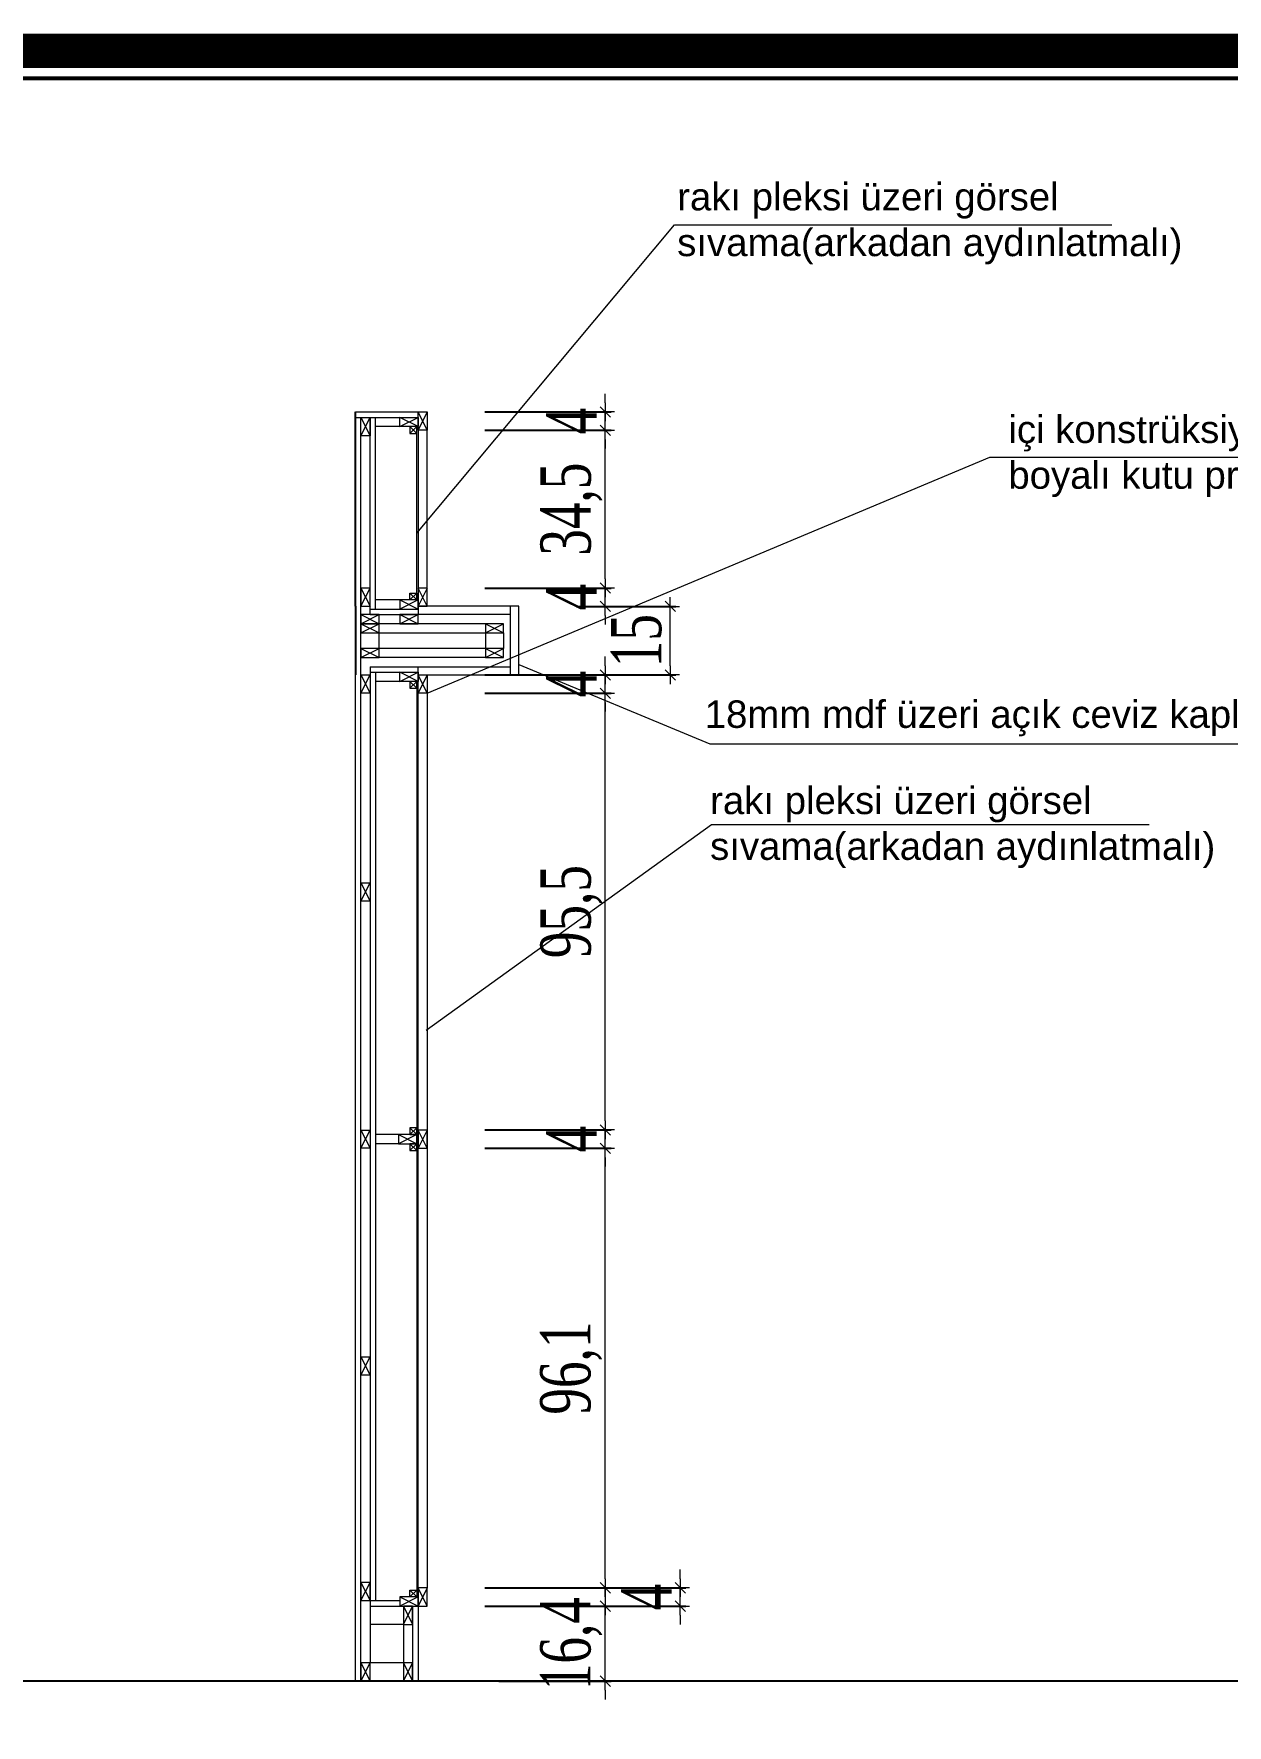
# Model space of a CAD drawing. Header units: millimetres. Extents: x 54215 to 67697, y 23496 to 56611.
# Drawn here: x 57656.5 to 57917.3, y 31045.3 to 31415.1 of the extents above; entities that cross this region are included whole.
import ezdxf

# ---------------------------------------------------------------- set-up
doc = ezdxf.new("R2010")
doc.units = ezdxf.units.MM
doc.layers.add('0 rölöve', color=7, linetype='Continuous', true_color=0xf1380e)
doc.layers.add('no3_ahsap kesit on', color=7, linetype='Continuous', lineweight=20, true_color=0xfca103)
doc.layers.add('no3_alçıpan kesit', color=7, linetype='Continuous', lineweight=20, true_color=0xf5003d)
for name, color, linetype, lineweight in [('no3_cam kesit arka', 141, 'Continuous', 18), ('no3_duvar kaplama', 8, 'Continuous', 0), ('no3_kutu profil gorunus', 8, 'Continuous', 0), ('no3_kutuprofil kesit', 74, 'Continuous', 18), ('no3_lejand', 255, 'Continuous', 13), ('no3_yazı duvar', 152, 'Continuous', 0), ('no3_ölçü detay', 252, 'Continuous', 0)]:
    doc.layers.add(name, color=color, linetype=linetype, lineweight=lineweight)
doc.styles.get("Standard").update_dxf_attribs({"font": 'arial.ttf'})
doc.styles.add('Ölçü50', font='georgia.ttf', dxfattribs={"width": 0.7})
doc.dimstyles.new('olcu10', dxfattribs={"dimtxt": 11, "dimasz": 2, "dimexe": 1.25, "dimexo": 0.625, "dimgap": 0.5, "dimtad": 1, "dimdec": 1, "dimzin": 9, "dimtxsty": 'Ölçü50', "dimblk": 'CENTIK', "dimcen": 2, "dimclrd": 250, "dimclre": 250, "dimclrt": 44, "dimazin": 2, "dimtfac": 1, "dimtdec": 1, "dimtix": 1, "dimtmove": 0, "dimatfit": 3, "dimldrblk": 'CENTIK', "dimfxl": 1, "dimlwd": -1, "dimarcsym": 0})

# ---------------------------------------------------------------- blocks, each defined once
blk = doc.blocks.new('CENTIK')
for p, q in [((-1, 0), (1, 0)), ((-0.57, -0.57), (0.57, 0.57)), ((0, 1), (0, -1))]:
    blk.add_line(p, q)
blk = doc.blocks.new('*D234')
at = {"layer": 'Defpoints', "color": 0, "transparency": 16777216}
for p in [(57754.45, 31293.96), (57781.4, 31293.96), (57774.45, 31289.96)]:
    blk.add_point(p, dxfattribs=at)
at = {"layer": 'no3_ölçü detay', "color": 250, "transparency": 16777216}
for p, q in [((57781.4, 31295.96), (57781.4, 31297.96)), ((57781.4, 31289.96), (57781.4, 31293.96)), ((57781.4, 31287.96), (57781.4, 31285.96))]:
    blk.add_line(p, q, dxfattribs=at)
at = {"layer": 'no3_ölçü detay', "color": 250, "lineweight": -2, "transparency": 16777216}
for p, q in [((57755.07, 31293.96), (57782.65, 31293.96)), ((57775.07, 31289.96), (57782.65, 31289.96))]:
    blk.add_line(p, q, dxfattribs=at)
at = {"layer": 'no3_ölçü detay', "color": 250, "transparency": 16777216, "xscale": 2, "yscale": 2, "zscale": 2}
for p, rotation in [((57781.4, 31293.96), 270), ((57781.4, 31289.96), 90)]:
    blk.add_blockref('CENTIK', p, dxfattribs=dict(at, rotation=rotation))
at = {"layer": 'no3_ölçü detay', "color": 44, "transparency": 16777216, "insert": (57774, 31291.96), "char_height": 11, "attachment_point": 5, "rotation": 90, "style": 'Ölçü50'}
blk.add_mtext('4', dxfattribs=at)
blk = doc.blocks.new('*D241')
at = {"layer": 'Defpoints', "color": 0, "transparency": 16777216}
for p in [(57754.45, 31071.37), (57781.4, 31071.37), (57757.54, 31054.96)]:
    blk.add_point(p, dxfattribs=at)
at = {"layer": 'no3_ölçü detay', "color": 250, "transparency": 16777216}
for p, q in [((57781.4, 31073.37), (57781.4, 31075.37)), ((57781.4, 31054.96), (57781.4, 31071.37)), ((57781.4, 31052.96), (57781.4, 31050.96))]:
    blk.add_line(p, q, dxfattribs=at)
at = {"layer": 'no3_ölçü detay', "color": 250, "lineweight": -2, "transparency": 16777216}
for p, q in [((57755.07, 31071.37), (57782.65, 31071.37)), ((57758.16, 31054.96), (57782.65, 31054.96))]:
    blk.add_line(p, q, dxfattribs=at)
at = {"layer": 'no3_ölçü detay', "color": 250, "transparency": 16777216, "xscale": 2, "yscale": 2, "zscale": 2}
for p, rotation in [((57781.4, 31071.37), 270), ((57781.4, 31054.96), 90)]:
    blk.add_blockref('CENTIK', p, dxfattribs=dict(at, rotation=rotation))
at = {"layer": 'no3_ölçü detay', "color": 44, "transparency": 16777216, "insert": (57773.95, 31063.17), "char_height": 11, "attachment_point": 5, "rotation": 90, "style": 'Ölçü50'}
blk.add_mtext('16,4', dxfattribs=at)
blk = doc.blocks.new('*D245')
at = {"layer": 'Defpoints', "color": 0, "transparency": 16777216}
for p in [(57754.45, 31175.47), (57781.4, 31175.47), (57754.45, 31171.47)]:
    blk.add_point(p, dxfattribs=at)
at = {"layer": 'no3_ölçü detay', "color": 250, "transparency": 16777216}
for p, q in [((57781.4, 31177.47), (57781.4, 31179.47)), ((57781.4, 31171.47), (57781.4, 31175.47)), ((57781.4, 31169.47), (57781.4, 31167.47))]:
    blk.add_line(p, q, dxfattribs=at)
at = {"layer": 'no3_ölçü detay', "color": 250, "lineweight": -2, "transparency": 16777216}
for p, q in [((57755.07, 31175.47), (57782.65, 31175.47)), ((57755.07, 31171.47), (57782.65, 31171.47))]:
    blk.add_line(p, q, dxfattribs=at)
at = {"layer": 'no3_ölçü detay', "color": 250, "transparency": 16777216, "xscale": 2, "yscale": 2, "zscale": 2}
for p, rotation in [((57781.4, 31175.47), 270), ((57781.4, 31171.47), 90)]:
    blk.add_blockref('CENTIK', p, dxfattribs=dict(at, rotation=rotation))
at = {"layer": 'no3_ölçü detay', "color": 44, "transparency": 16777216, "insert": (57774, 31173.47), "char_height": 11, "attachment_point": 5, "rotation": 90, "style": 'Ölçü50'}
blk.add_mtext('4', dxfattribs=at)
blk = doc.blocks.new('*D248')
at = {"layer": 'Defpoints', "color": 0, "transparency": 16777216}
for p in [(57754.45, 31171.47), (57781.4, 31171.47), (57754.45, 31075.37)]:
    blk.add_point(p, dxfattribs=at)
at = {"layer": 'no3_ölçü detay', "color": 250, "lineweight": -2, "transparency": 16777216}
for p, q in [((57755.07, 31171.47), (57782.65, 31171.47)), ((57755.07, 31075.37), (57782.65, 31075.37))]:
    blk.add_line(p, q, dxfattribs=at)
at = {"layer": 'no3_ölçü detay', "color": 250, "transparency": 16777216}
blk.add_line((57781.4, 31077.37), (57781.4, 31169.47), dxfattribs=at)
at = {"layer": 'no3_ölçü detay', "color": 250, "transparency": 16777216, "xscale": 2, "yscale": 2, "zscale": 2}
for p, rotation in [((57781.4, 31171.47), 90), ((57781.4, 31075.37), 270)]:
    blk.add_blockref('CENTIK', p, dxfattribs=dict(at, rotation=rotation))
at = {"layer": 'no3_ölçü detay', "color": 44, "transparency": 16777216, "insert": (57773.93, 31123.42), "char_height": 11, "attachment_point": 5, "rotation": 90, "style": 'Ölçü50'}
blk.add_mtext('96,1', dxfattribs=at)
blk = doc.blocks.new('*D250')
at = {"layer": 'Defpoints', "color": 0, "transparency": 16777216}
for p in [(57754.45, 31270.96), (57781.4, 31270.96), (57754.45, 31175.47)]:
    blk.add_point(p, dxfattribs=at)
at = {"layer": 'no3_ölçü detay', "color": 250, "lineweight": -2, "transparency": 16777216}
for p, q in [((57755.07, 31270.96), (57782.65, 31270.96)), ((57755.07, 31175.47), (57782.65, 31175.47))]:
    blk.add_line(p, q, dxfattribs=at)
at = {"layer": 'no3_ölçü detay', "color": 250, "transparency": 16777216}
blk.add_line((57781.4, 31177.47), (57781.4, 31268.96), dxfattribs=at)
at = {"layer": 'no3_ölçü detay', "color": 250, "transparency": 16777216, "xscale": 2, "yscale": 2, "zscale": 2}
for p, rotation in [((57781.4, 31270.96), 90), ((57781.4, 31175.47), 270)]:
    blk.add_blockref('CENTIK', p, dxfattribs=dict(at, rotation=rotation))
at = {"layer": 'no3_ölçü detay', "color": 44, "transparency": 16777216, "insert": (57773.99, 31223.22), "char_height": 11, "attachment_point": 5, "rotation": 90, "style": 'Ölçü50'}
blk.add_mtext('95,5', dxfattribs=at)
blk = doc.blocks.new('*D251')
at = {"layer": 'Defpoints', "color": 0, "transparency": 16777216}
for p in [(57754.45, 31075.37), (57797.78, 31075.37), (57754.45, 31071.37)]:
    blk.add_point(p, dxfattribs=at)
at = {"layer": 'no3_ölçü detay', "color": 250, "transparency": 16777216}
for p, q in [((57797.78, 31077.37), (57797.78, 31079.37)), ((57797.78, 31071.37), (57797.78, 31075.37)), ((57797.78, 31069.37), (57797.78, 31067.37))]:
    blk.add_line(p, q, dxfattribs=at)
at = {"layer": 'no3_ölçü detay', "color": 250, "lineweight": -2, "transparency": 16777216}
for p, q in [((57755.07, 31075.37), (57799.03, 31075.37)), ((57755.07, 31071.37), (57799.03, 31071.37))]:
    blk.add_line(p, q, dxfattribs=at)
at = {"layer": 'no3_ölçü detay', "color": 250, "transparency": 16777216, "xscale": 2, "yscale": 2, "zscale": 2}
for p, rotation in [((57797.78, 31075.37), 270), ((57797.78, 31071.37), 90)]:
    blk.add_blockref('CENTIK', p, dxfattribs=dict(at, rotation=rotation))
at = {"layer": 'no3_ölçü detay', "color": 44, "transparency": 16777216, "insert": (57790.38, 31073.37), "char_height": 11, "attachment_point": 5, "rotation": 90, "style": 'Ölçü50'}
blk.add_mtext('4', dxfattribs=at)
blk = doc.blocks.new('*D254')
at = {"layer": 'Defpoints', "color": 0, "transparency": 16777216}
for p in [(57754.45, 31328.46), (57781.4, 31328.46), (57754.45, 31293.96)]:
    blk.add_point(p, dxfattribs=at)
at = {"layer": 'no3_ölçü detay', "color": 250, "lineweight": -2, "transparency": 16777216}
for p, q in [((57755.07, 31328.46), (57782.65, 31328.46)), ((57755.07, 31293.96), (57782.65, 31293.96))]:
    blk.add_line(p, q, dxfattribs=at)
at = {"layer": 'no3_ölçü detay', "color": 250, "transparency": 16777216}
blk.add_line((57781.4, 31295.96), (57781.4, 31326.46), dxfattribs=at)
at = {"layer": 'no3_ölçü detay', "color": 250, "transparency": 16777216, "xscale": 2, "yscale": 2, "zscale": 2}
for p, rotation in [((57781.4, 31328.46), 90), ((57781.4, 31293.96), 270)]:
    blk.add_blockref('CENTIK', p, dxfattribs=dict(at, rotation=rotation))
at = {"layer": 'no3_ölçü detay', "color": 44, "transparency": 16777216, "insert": (57774, 31311.21), "char_height": 11, "attachment_point": 5, "rotation": 90, "style": 'Ölçü50'}
blk.add_mtext('34,5', dxfattribs=at)
blk = doc.blocks.new('*D255')
at = {"layer": 'Defpoints', "color": 0, "transparency": 16777216}
for p in [(57774.45, 31289.96), (57795.59, 31289.96), (57754.45, 31274.96)]:
    blk.add_point(p, dxfattribs=at)
at = {"layer": 'no3_ölçü detay', "color": 250, "lineweight": -2, "transparency": 16777216}
for p, q in [((57775.07, 31289.96), (57796.84, 31289.96)), ((57755.07, 31274.96), (57796.84, 31274.96))]:
    blk.add_line(p, q, dxfattribs=at)
at = {"layer": 'no3_ölçü detay', "color": 250, "transparency": 16777216}
blk.add_line((57795.59, 31276.96), (57795.59, 31287.96), dxfattribs=at)
at = {"layer": 'no3_ölçü detay', "color": 250, "transparency": 16777216, "xscale": 2, "yscale": 2, "zscale": 2}
for p, rotation in [((57795.59, 31289.96), 90), ((57795.59, 31274.96), 270)]:
    blk.add_blockref('CENTIK', p, dxfattribs=dict(at, rotation=rotation))
at = {"layer": 'no3_ölçü detay', "color": 44, "transparency": 16777216, "insert": (57788.2, 31282.46), "char_height": 11, "attachment_point": 5, "rotation": 90, "style": 'Ölçü50'}
blk.add_mtext('15', dxfattribs=at)
blk = doc.blocks.new('*D256')
at = {"layer": 'Defpoints', "color": 0, "transparency": 16777216}
for p in [(57754.45, 31274.96), (57781.4, 31274.96), (57754.45, 31270.96)]:
    blk.add_point(p, dxfattribs=at)
at = {"layer": 'no3_ölçü detay', "color": 250, "transparency": 16777216}
for p, q in [((57781.4, 31276.96), (57781.4, 31278.96)), ((57781.4, 31270.96), (57781.4, 31274.96)), ((57781.4, 31268.96), (57781.4, 31266.96))]:
    blk.add_line(p, q, dxfattribs=at)
at = {"layer": 'no3_ölçü detay', "color": 250, "lineweight": -2, "transparency": 16777216}
for p, q in [((57755.07, 31274.96), (57782.65, 31274.96)), ((57755.07, 31270.96), (57782.65, 31270.96))]:
    blk.add_line(p, q, dxfattribs=at)
at = {"layer": 'no3_ölçü detay', "color": 250, "transparency": 16777216, "xscale": 2, "yscale": 2, "zscale": 2}
for p, rotation in [((57781.4, 31274.96), 270), ((57781.4, 31270.96), 90)]:
    blk.add_blockref('CENTIK', p, dxfattribs=dict(at, rotation=rotation))
at = {"layer": 'no3_ölçü detay', "color": 44, "transparency": 16777216, "insert": (57774, 31272.96), "char_height": 11, "attachment_point": 5, "rotation": 90, "style": 'Ölçü50'}
blk.add_mtext('4', dxfattribs=at)
blk = doc.blocks.new('*D259')
at = {"layer": 'Defpoints', "color": 0, "transparency": 16777216}
for p in [(57754.45, 31332.46), (57781.4, 31332.46), (57754.45, 31328.46)]:
    blk.add_point(p, dxfattribs=at)
at = {"layer": 'no3_ölçü detay', "color": 250, "transparency": 16777216}
for p, q in [((57781.4, 31334.46), (57781.4, 31336.46)), ((57781.4, 31328.46), (57781.4, 31332.46)), ((57781.4, 31326.46), (57781.4, 31324.46))]:
    blk.add_line(p, q, dxfattribs=at)
at = {"layer": 'no3_ölçü detay', "color": 250, "lineweight": -2, "transparency": 16777216}
for p, q in [((57755.07, 31332.46), (57782.65, 31332.46)), ((57755.07, 31328.46), (57782.65, 31328.46))]:
    blk.add_line(p, q, dxfattribs=at)
at = {"layer": 'no3_ölçü detay', "color": 250, "transparency": 16777216, "xscale": 2, "yscale": 2, "zscale": 2}
for p, rotation in [((57781.4, 31332.46), 270), ((57781.4, 31328.46), 90)]:
    blk.add_blockref('CENTIK', p, dxfattribs=dict(at, rotation=rotation))
at = {"layer": 'no3_ölçü detay', "color": 44, "transparency": 16777216, "insert": (57774, 31330.46), "char_height": 11, "attachment_point": 5, "rotation": 90, "style": 'Ölçü50'}
blk.add_mtext('4', dxfattribs=at)

msp = doc.modelspace()

# ---------------------------------------------------------------- linework, layer by layer
msp.add_line((58109.765, 31054.964), (57452.851, 31054.964))
at = {"layer": '0 rölöve'}
for q in [(57726.783, 31332.464), (57726.783, 31274.964)]:
    msp.add_line((57726.783, 31289.964), q, dxfattribs=at)
at = {"layer": 'no3_ahsap kesit on'}
for p, q in [((57762.483, 31289.964), (57740.483, 31289.964)), ((57740.483, 31289.964), (57740.483, 31288.164)), ((57760.683, 31274.964), (57760.683, 31289.964)), ((57762.483, 31274.964), (57762.483, 31289.964)), ((57760.683, 31288.164), (57740.483, 31288.164)), ((57740.483, 31274.964), (57740.483, 31276.764))]:
    msp.add_line(p, q, dxfattribs=at)
for points in [[(57740.483, 31274.964), (57762.483, 31274.964), (57762.483, 31289.964)], [(57740.483, 31276.764), (57760.683, 31276.764), (57760.683, 31289.964)]]:
    msp.add_lwpolyline(points, dxfattribs=at)
at = {"layer": 'no3_alçıpan kesit'}
for p, q in [((57726.783, 31054.964), (57726.783, 31332.464)), ((57726.783, 31332.464), (57740.483, 31332.464)), ((57726.783, 31331.264), (57740.483, 31331.264)), ((57727.983, 31054.964), (57727.983, 31331.264)), ((57729.983, 31288.164), (57729.983, 31331.264)), ((57731.183, 31289.364), (57731.183, 31331.264)), ((57729.983, 31289.364), (57740.483, 31289.364)), ((57729.983, 31288.164), (57740.483, 31288.164)), ((57729.983, 31276.764), (57729.983, 31071.369)), ((57729.983, 31276.764), (57740.483, 31276.764)), ((57729.983, 31275.564), (57740.483, 31275.564)), ((57731.183, 31275.564), (57731.183, 31072.569)), ((57729.983, 31072.569), (57736.483, 31072.569)), ((57729.983, 31071.369), (57736.483, 31071.369)), ((57739.283, 31071.369), (57739.283, 31054.964)), ((57740.483, 31071.369), (57740.483, 31054.964))]:
    msp.add_line(p, q, dxfattribs=at)
at = {"layer": 'no3_cam kesit arka'}
for points in [[(57740.483, 31329.164), (57740.483, 31291.464), (57740.183, 31291.464), (57740.183, 31329.164)], [(57740.483, 31073.469), (57740.483, 31273.464), (57740.183, 31273.464), (57740.183, 31073.469)]]:
    msp.add_lwpolyline(points, close=True, dxfattribs=at)
at = {"layer": 'no3_duvar kaplama'}
for p, q in [((57736.483, 31329.264), (57731.183, 31329.264)), ((57742.483, 31293.964), (57742.483, 31328.464)), ((57736.483, 31291.364), (57731.183, 31291.364)), ((57736.483, 31273.564), (57731.183, 31273.564)), ((57742.483, 31270.964), (57742.483, 31075.369)), ((57736.183, 31174.467), (57731.183, 31174.467)), ((57736.183, 31172.467), (57731.183, 31172.467)), ((57729.983, 31071.369), (57729.983, 31058.964)), ((57737.283, 31067.369), (57729.983, 31067.369)), ((57737.283, 31067.369), (57737.283, 31058.964)), ((57737.283, 31058.964), (57729.983, 31058.964))]:
    msp.add_line(p, q, dxfattribs=at)
at = {"layer": 'no3_kutu profil gorunus'}
for p, q in [((57755.183, 31286.164), (57731.983, 31286.164)), ((57759.183, 31284.164), (57759.183, 31280.764)), ((57755.183, 31278.764), (57731.983, 31278.764))]:
    msp.add_line(p, q, dxfattribs=at)
msp.add_lwpolyline([(57755.183, 31284.164), (57755.183, 31280.764), (57731.983, 31280.764), (57731.983, 31284.164)], close=True, dxfattribs=at)
at = {"layer": 'no3_kutuprofil kesit'}
for p, q in [((57727.983, 31331.264), (57729.983, 31327.264)), ((57727.983, 31327.264), (57729.983, 31331.264)), ((57736.483, 31329.264), (57740.483, 31331.264)), ((57740.483, 31329.264), (57736.483, 31331.264)), ((57740.183, 31329.264), (57738.683, 31327.764)), ((57738.683, 31329.264), (57740.183, 31327.764)), ((57742.483, 31328.464), (57740.483, 31332.464)), ((57742.483, 31332.464), (57740.483, 31328.464)), ((57727.983, 31289.964), (57729.983, 31293.964)), ((57727.983, 31293.964), (57729.983, 31289.964)), ((57740.183, 31291.364), (57738.683, 31292.864)), ((57738.683, 31291.364), (57740.183, 31292.864)), ((57742.483, 31293.964), (57740.483, 31289.964)), ((57742.483, 31289.964), (57740.483, 31293.964)), ((57736.483, 31291.364), (57740.483, 31289.364)), ((57740.483, 31291.364), (57736.483, 31289.364)), ((57727.983, 31288.164), (57731.983, 31286.164)), ((57727.983, 31286.164), (57731.983, 31288.164)), ((57727.983, 31286.164), (57731.983, 31284.164)), ((57727.983, 31284.164), (57731.983, 31286.164)), ((57736.483, 31288.164), (57740.483, 31286.164)), ((57736.483, 31286.164), (57740.483, 31288.164)), ((57755.183, 31286.164), (57759.183, 31284.164)), ((57755.183, 31284.164), (57759.183, 31286.164)), ((57727.983, 31280.764), (57731.983, 31278.764)), ((57727.983, 31278.764), (57731.983, 31280.764)), ((57755.183, 31280.764), (57759.183, 31278.764)), ((57755.183, 31278.764), (57759.183, 31280.764)), ((57727.983, 31274.964), (57729.983, 31270.964)), ((57727.983, 31270.964), (57729.983, 31274.964)), ((57736.483, 31273.564), (57740.483, 31275.564)), ((57740.483, 31273.564), (57736.483, 31275.564)), ((57742.483, 31270.964), (57740.483, 31274.964)), ((57742.483, 31274.964), (57740.483, 31270.964)), ((57740.183, 31273.564), (57738.683, 31272.064)), ((57738.683, 31273.564), (57740.183, 31272.064)), ((57727.983, 31229.494), (57729.983, 31225.494)), ((57727.983, 31225.494), (57729.983, 31229.494)), ((57727.983, 31175.467), (57729.983, 31171.467)), ((57727.983, 31171.467), (57729.983, 31175.467)), ((57736.183, 31174.467), (57740.183, 31172.467)), ((57740.183, 31174.467), (57736.183, 31172.467)), ((57740.183, 31175.967), (57738.683, 31174.467)), ((57738.683, 31175.967), (57740.183, 31174.467)), ((57742.483, 31175.467), (57740.483, 31171.467)), ((57742.483, 31171.467), (57740.483, 31175.467)), ((57740.183, 31172.467), (57738.683, 31170.967)), ((57738.683, 31172.467), (57740.183, 31170.967)), ((57727.983, 31125.855), (57729.983, 31121.855)), ((57727.983, 31121.855), (57729.983, 31125.855)), ((57727.983, 31072.569), (57729.983, 31076.569)), ((57727.983, 31076.569), (57729.983, 31072.569)), ((57740.183, 31073.369), (57738.683, 31074.869)), ((57738.683, 31073.369), (57740.183, 31074.869)), ((57742.483, 31075.369), (57740.483, 31071.369)), ((57742.483, 31071.369), (57740.483, 31075.369)), ((57736.483, 31073.369), (57740.483, 31071.369)), ((57740.483, 31073.369), (57736.483, 31071.369)), ((57737.283, 31067.369), (57739.283, 31071.369)), ((57737.283, 31071.369), (57739.283, 31067.369)), ((57727.983, 31054.964), (57729.983, 31058.964)), ((57727.983, 31058.964), (57729.983, 31054.964)), ((57737.283, 31054.964), (57739.283, 31058.964)), ((57737.283, 31058.964), (57739.283, 31054.964))]:
    msp.add_line(p, q, dxfattribs=at)
for points in [[(57729.983, 31327.264), (57727.983, 31327.264), (57727.983, 31331.264), (57729.983, 31331.264)], [(57740.483, 31331.264), (57740.483, 31329.264), (57736.483, 31329.264), (57736.483, 31331.264)], [(57740.183, 31329.264), (57738.683, 31329.264), (57738.683, 31327.764), (57740.183, 31327.764)], [(57740.483, 31332.464), (57742.483, 31332.464), (57742.483, 31328.464), (57740.483, 31328.464)], [(57729.983, 31293.964), (57727.983, 31293.964), (57727.983, 31289.964), (57729.983, 31289.964)], [(57740.183, 31291.364), (57738.683, 31291.364), (57738.683, 31292.864), (57740.183, 31292.864)], [(57740.483, 31289.964), (57742.483, 31289.964), (57742.483, 31293.964), (57740.483, 31293.964)], [(57740.483, 31289.364), (57740.483, 31291.364), (57736.483, 31291.364), (57736.483, 31289.364)], [(57727.983, 31288.164), (57727.983, 31286.164), (57731.983, 31286.164), (57731.983, 31288.164)], [(57727.983, 31286.164), (57727.983, 31284.164), (57731.983, 31284.164), (57731.983, 31286.164)], [(57736.483, 31288.164), (57736.483, 31286.164), (57740.483, 31286.164), (57740.483, 31288.164)], [(57755.183, 31286.164), (57755.183, 31284.164), (57759.183, 31284.164), (57759.183, 31286.164)], [(57727.983, 31280.764), (57727.983, 31278.764), (57731.983, 31278.764), (57731.983, 31280.764)], [(57755.183, 31280.764), (57755.183, 31278.764), (57759.183, 31278.764), (57759.183, 31280.764)], [(57729.983, 31270.964), (57727.983, 31270.964), (57727.983, 31274.964), (57729.983, 31274.964)], [(57740.483, 31275.564), (57740.483, 31273.564), (57736.483, 31273.564), (57736.483, 31275.564)], [(57740.483, 31274.964), (57742.483, 31274.964), (57742.483, 31270.964), (57740.483, 31270.964)], [(57740.183, 31273.564), (57738.683, 31273.564), (57738.683, 31272.064), (57740.183, 31272.064)], [(57729.983, 31225.494), (57727.983, 31225.494), (57727.983, 31229.494), (57729.983, 31229.494)], [(57729.983, 31171.467), (57727.983, 31171.467), (57727.983, 31175.467), (57729.983, 31175.467)], [(57740.183, 31172.467), (57740.183, 31174.467), (57736.183, 31174.467), (57736.183, 31172.467)], [(57740.183, 31175.967), (57738.683, 31175.967), (57738.683, 31174.467), (57740.183, 31174.467)], [(57740.483, 31171.467), (57742.483, 31171.467), (57742.483, 31175.467), (57740.483, 31175.467)], [(57740.183, 31172.467), (57738.683, 31172.467), (57738.683, 31170.967), (57740.183, 31170.967)], [(57729.983, 31121.855), (57727.983, 31121.855), (57727.983, 31125.855), (57729.983, 31125.855)], [(57729.983, 31076.569), (57727.983, 31076.569), (57727.983, 31072.569), (57729.983, 31072.569)], [(57740.183, 31073.369), (57738.683, 31073.369), (57738.683, 31074.869), (57740.183, 31074.869)], [(57740.483, 31071.369), (57742.483, 31071.369), (57742.483, 31075.369), (57740.483, 31075.369)], [(57740.483, 31071.369), (57740.483, 31073.369), (57736.483, 31073.369), (57736.483, 31071.369)], [(57739.283, 31071.369), (57737.283, 31071.369), (57737.283, 31067.369), (57739.283, 31067.369)], [(57729.983, 31058.964), (57727.983, 31058.964), (57727.983, 31054.964), (57729.983, 31054.964)], [(57739.283, 31058.964), (57737.283, 31058.964), (57737.283, 31054.964), (57739.283, 31054.964)]]:
    msp.add_lwpolyline(points, close=True, dxfattribs=at)
at = {"layer": 'no3_lejand', "color": 1, "const_width": 7.466}
msp.add_lwpolyline([(58460.835, 30831.403), (57024.058, 30831.403), (57024.058, 31411.403), (58460.835, 31411.403), (58460.835, 31095.784, -0.4142136), (58450.8, 31085.749), (58299.278, 31085.749, 0.4142136), (58295.264, 31081.735), (58295.264, 30984.2, 0.4142136), (58299.278, 30980.186), (58450.8, 30980.186, -0.4142136), (58460.835, 30970.152), (58460.835, 30831.403)], format="xyb", dxfattribs=at)
at = {"layer": 'no3_lejand', "color": 252, "const_width": 0.854}
msp.add_lwpolyline([(58454.814, 31095.784, -0.4142136), (58450.8, 31091.77), (58299.278, 31091.77, 0.4142136), (58289.243, 31081.735), (58289.243, 30984.2, 0.4142136), (58299.278, 30974.166), (58450.8, 30974.166, -0.4142136), (58454.814, 30970.152), (58454.814, 30837.424), (57030.078, 30837.424), (57030.078, 31405.382), (58454.814, 31405.382), (58454.814, 31095.784)], format="xyb", dxfattribs=at)
at = {"layer": 'no3_yazı duvar'}
for points in [[(57740.183, 31305.94), (57796.515, 31373.348), (57892.1, 31373.348)], [(57742.483, 31270.964), (57865.409, 31322.599), (58001.511, 31322.599)], [(57762.483, 31277.226), (57804.272, 31259.923), (57952.643, 31259.923)], [(57742.257, 31197.301), (57804.64, 31242.279), (57900.225, 31242.279)]]:
    msp.add_lwpolyline(points, dxfattribs=at)

# ---------------------------------------------------------------- texts
at = {"layer": 'no3_yazı duvar', "char_height": 6, "attachment_point": 1}
for s, insert, width in [('rakı pleksi üzeri görsel sıvama(arkadan aydınlatmalı)', (57797.105, 31382.533), 143.81258), ('içi konstrüksiyonlu 40x20 ral 9005 boyalı kutu profil doğrama', (57869.474, 31331.67), 143.81258), ('18mm mdf üzeri açık ceviz kaplama raf', (57803.126, 31269.39), 174.72031), ('rakı pleksi üzeri görsel sıvama(arkadan aydınlatmalı)', (57804.299, 31250.534), 143.81258)]:
    msp.add_mtext(s, dxfattribs=dict(at, insert=insert, width=width))

# ---------------------------------------------------------------- dimensions: what is measured, and where the dimension line sits
at = {"layer": 'no3_ölçü detay'}
for base, p1, p2, picture, middle in [((57781.4, 31332.464), (57754.449, 31328.464), (57754.449, 31332.464), '*D259', (57774.005, 31330.464)), ((57781.4, 31328.464), (57754.449, 31293.964), (57754.449, 31328.464), '*D254', (57774.005, 31311.214)), ((57781.4, 31293.964), (57774.449, 31289.964), (57754.449, 31293.964), '*D234', (57774.005, 31291.964)), ((57795.594, 31289.964), (57754.449, 31274.964), (57774.449, 31289.964), '*D255', (57788.199, 31282.464)), ((57781.4, 31274.964), (57754.449, 31270.964), (57754.449, 31274.964), '*D256', (57774.005, 31272.964)), ((57781.4, 31270.964), (57754.449, 31175.467), (57754.449, 31270.964), '*D250', (57773.985, 31223.216)), ((57781.4, 31175.467), (57754.449, 31171.467), (57754.449, 31175.467), '*D245', (57774.005, 31173.467)), ((57781.4, 31171.467), (57754.449, 31075.369), (57754.449, 31171.467), '*D248', (57773.932, 31123.418)), ((57797.775, 31075.369), (57754.449, 31071.369), (57754.449, 31075.369), '*D251', (57790.38, 31073.369)), ((57781.4, 31071.369), (57757.535, 31054.964), (57754.449, 31071.369), '*D241', (57773.951, 31063.167))]:
    dim = msp.add_linear_dim(base=base, p1=p1, p2=p2, angle=90, dimstyle='olcu10', dxfattribs=at)
    dim.commit()
    dim.dimension.update_dxf_attribs({"geometry": picture, "text_midpoint": middle})

doc.saveas('drawing.dxf')
